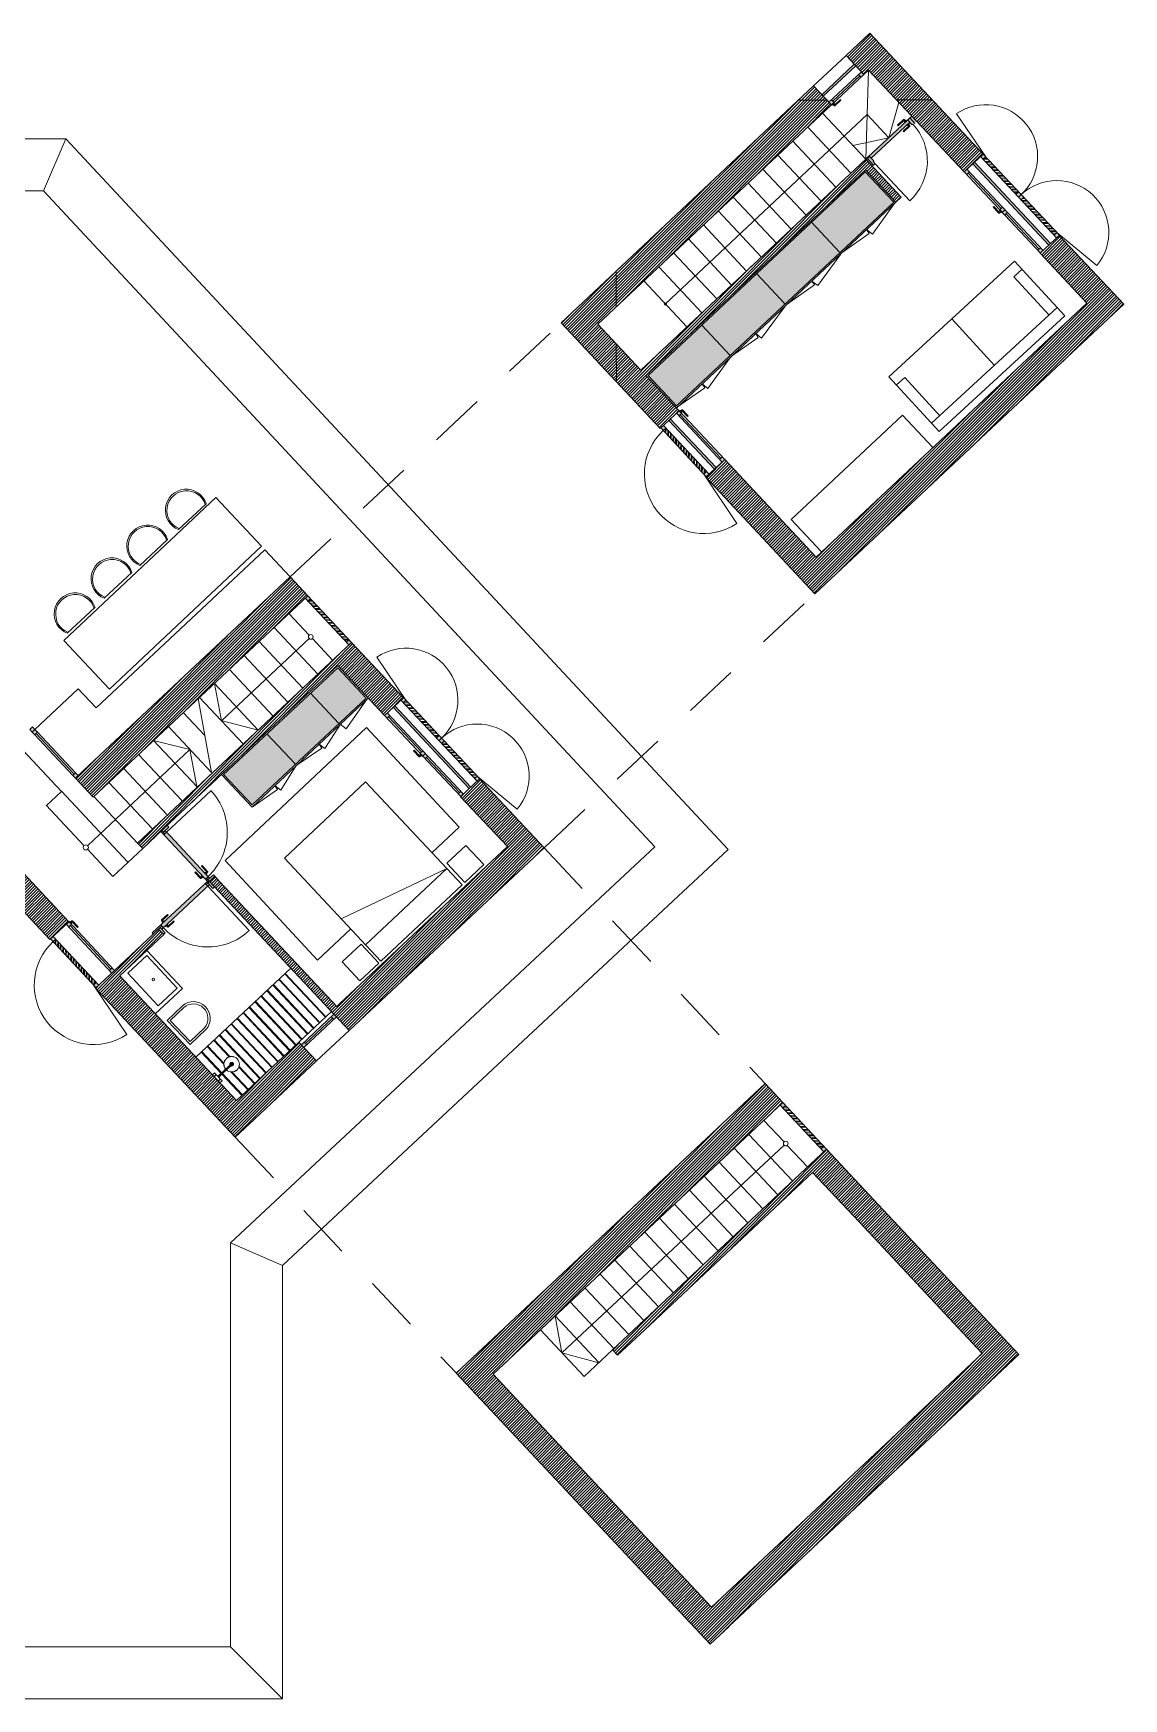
# Model space of a CAD drawing. Header units: millimetres. Extents: x 51 to 284, y 32 to 237.
# Drawn here: x 121.6 to 136.29, y 62.2 to 84.62 of the extents above; entities that cross this region are included whole.
import ezdxf

# ---------------------------------------------------------------- set-up
doc = ezdxf.new("R2010")
doc.units = ezdxf.units.MM
for name, pattern in [('CENTER2', [1.125, 0.75, -0.125, 0.125, -0.125]), ('Continua', [0]), ('JIS_02_0.7', [1.35, 0.75, -0.6])]:
    doc.linetypes.add(name, pattern=pattern)
for name, color, linetype, lineweight in [('A_Hatch03', 253, 'Continuous', 13), ('A_Proj03', 251, 'JIS_02_0.7', 13), ('detalle', 6, 'Continuous', 5), ('FUSTERIA', 2, 'Continuous', 15), ('MUR', 5, 'Continuous', 25), ('PROYECTADO', 1, 'Continuous', 18), ('somb. Muro', 251, 'Continuous', 15), ('sombreado', 253, 'Continuous', 13)]:
    doc.layers.add(name, color=color, linetype=linetype, lineweight=lineweight)
doc.layers.add('L01', color=1, linetype='Continuous')
pattern_1 = [(45.074375, (-48.157652, 63.80303), (-0.02000699, 0.019955116), [])]

# ---------------------------------------------------------------- blocks, each defined once
blk = doc.blocks.new('GRIFO DUCHA')
for p, q in [((-0.075, 0.001), (-0.075, 0.039)), ((-0.074, 0.04), (-0.0417, 0.04)), ((-0.074, 0), (-0.0417, 0)), ((-0.0415, 0.0398), (-0.0415, 0.0002)), ((-0.0415, 0.039), (-0.04, 0.039)), ((-0.0415, 0.001), (-0.04, 0.001)), ((-0.04, 0), (-0.04, 0.04)), ((-0.04, 0.04), (-0.012, 0.04)), ((-0.04, 0), (0.04, 0)), ((-0.012, 0.04), (0.04, 0.04)), ((0.04, 0.04), (0.04, 0)), ((0.0415, 0.039), (0.04, 0.039)), ((0.0415, 0.001), (0.04, 0.001)), ((0.0415, 0.0002), (0.0415, 0.0398)), ((0.074, 0.04), (0.0417, 0.04)), ((0.074, 0), (0.0417, 0)), ((0.075, 0.039), (0.075, 0.001))]:
    blk.add_line(p, q)
for centre, radius, start, end in [((-0.074, 0.039), 0.001, 90, 180), ((-0.074, 0.001), 0.001, 180, 270), ((-0.0417, 0.0398), 0.0002, 0, 90), ((-0.0417, 0.0002), 0.0002, 270, 0), ((0.0417, 0.0398), 0.0002, 90, 180), ((0.0417, 0.0002), 0.0002, 180, 270), ((0.074, 0.039), 0.001, 0, 90), ((0.074, 0.001), 0.001, 270, 0)]:
    blk.add_arc(centre, radius, start, end)
blk = doc.blocks.new('SE2')
at = {"linetype": 'Continuous'}
for p, q in [((171, 778), (171, 764)), ((242, 778), (172, 778)), ((172, 763), (241, 763)), ((191, 763), (191, 691)), ((195, 691), (191, 691)), ((191, 691), (191, 684)), ((195, 707), (195, 666)), ((195, 666), (195, 347)), ((218, 666), (218, 707)), ((222, 691), (218, 691)), ((218, 347), (218, 666)), ((222, 691), (222, 763)), ((223, 725), (222, 725)), ((222, 684), (222, 691)), ((242, 764), (242, 778)), ((191, 315), (191, 310)), ((191, 303), (191, 310)), ((191, 303), (191, 299)), ((195, 347), (195, 307)), ((202, 295), (201, 295)), ((202, 295), (211, 295)), ((213, 295), (211, 295)), ((218, 307), (218, 347)), ((223, 310), (223, 315)), ((223, 303), (223, 310)), ((223, 299), (223, 303))]:
    blk.add_line(p, q, dxfattribs=at)
at = {"linetype": 'CENTER2'}
blk.add_line((227, 778), (187, 778), dxfattribs=at)
at = {"linetype": 'Continuous'}
for centre, radius, start, end in [((207, 307), 200, 93.2889, 0), ((207, 307), 198, 93.3315, 0), ((207, 307), 198, 93.3315, 0), ((172, 778), 0.2, 90, 180), ((172, 764), 1, 180, 270), ((191, 691), 0.2, 90, 180), ((191, 684), 0.2, 180, 262.9118), ((207, 807), 125, 262.9118, 264.7213), ((207, 707), 11.5, 0, 180), ((207, 807), 125, 275.2787, 277.0882), ((207, 307), 200, 0, 86.7111), ((207, 307), 198, 0, 86.6685), ((207, 307), 198, 0, 86.6685), ((222, 691), 0.2, 0, 90), ((222, 684), 0.2, 277.0882, 0), ((241, 764), 1, 270, 0), ((242, 778), 0.2, 0, 90), ((207, 307), 49.6, 103.398, 0), ((207, 307), 27.7, 114.5132, 0), ((207, 307), 18, 156.4435, 203.5565), ((207, 307), 18, 129.709, 156.4435), ((197, 312), 6.74, 149.0142, 158.6471), ((197, 302), 7.29, 201.7179, 210.6195), ((207, 307), 18, 203.5565, 336.4435), ((207, 307), 16.4, 134.6563, 167.9269), ((207, 307), 16.4, 192.0731, 347.9269), ((207, 307), 14.7, 141.4728, 0), ((207, 307), 13.5, 148.4137, 0), ((207, 307), 13.3, 149.8441, 244.4562), ((207, 307), 11.5, 180, 0), ((207, 307), 13.3, 295.5438, 30.1559), ((207, 307), 49.6, 0, 76.602), ((207, 307), 27.7, 0, 65.4868), ((207, 307), 18, 23.5565, 50.291), ((207, 307), 16.4, 12.0731, 45.3437), ((207, 307), 14.7, 0, 38.5272), ((207, 307), 13.5, 0, 31.5863), ((217, 311), 7.29, 21.7179, 30.6195), ((207, 307), 18, 336.4435, 23.5565), ((217, 302), 6.74, 329.0149, 338.6478)]:
    blk.add_arc(centre, radius, start, end, dxfattribs=at)
blk = doc.blocks.new('DUCHA')
blk.add_lwpolyline([(0.007, 0.266), (0.007, 0.287, 1), (-0.005, 0.287), (-0.005, 0.266), (-0.005, 0.099), (-0.005, 0.077, 1), (0.007, 0.077), (0.007, 0.099)], format="xyb", close=True)
at = {"xscale": -0.0005238808391526, "yscale": 0.0005238808391526, "zscale": 0.0005238808391526, "rotation": 180}
blk.add_blockref('SE2', (-0.108, 0.448), dxfattribs=at)
at = {"extrusion": (0, 0, -1), "zscale": -0.9999999999999994}
blk.add_blockref('GRIFO DUCHA', (0, 0), dxfattribs=at)

msp = doc.modelspace()

# ---------------------------------------------------------------- hatches: boundary and pattern name
at = {"layer": 'A_Hatch03', "true_color": 0xe3e1dd}
h = msp.add_hatch(dxfattribs=at)
h.set_pattern_fill('ANGLE', color=254, angle=0.1504)
h.set_pattern_definition([(0.1504, (-31.121, 48.366), (-0.01833, 6.98498), [5.08, -1.905]), (90.1504, (-31.121, 48.366), (-6.98498, -0.01833), [5.08, -1.905])])
h.paths.add_polyline_path([(132.352, 83.659), (132.112, 83.915), (128.711, 80.726), (130.249, 79.085), (130.504, 79.324), (129.855, 80.017), (130.731, 80.838), (131.141, 80.4), (131.214, 80.468), (130.804, 80.906), (132.81, 82.787), (133.22, 82.349), (133.293, 82.417), (132.814, 82.928), (129.787, 80.09), (129.205, 80.71)])
h.paths.add_polyline_path([(132.869, 84.624), (132.55, 84.325), (132.789, 84.07), (132.853, 84.129), (133.948, 82.962), (134.203, 83.202)])
at = {"layer": 'somb. Muro'}
h = msp.add_hatch(dxfattribs=at)
h.set_pattern_fill('ANSI31', color=256, scale=0.0089, angle=0.0744)
h.set_pattern_definition(pattern_1)
h.paths.add_polyline_path([(132.146, 77.573), (130.915, 78.886), (130.661, 78.648), (130.667, 78.639), (132.13, 77.078), (135.085, 79.848), (135.523, 80.258), (136.289, 80.976), (135.42, 81.903), (135.165, 81.664), (135.794, 80.992), (135.283, 80.514), (134.846, 80.103)])
h.paths.add_polyline_path([(134.139, 82.758), (134.394, 82.997), (132.869, 84.624), (132.55, 84.325), (132.789, 84.07), (132.853, 84.129)])
h = msp.add_hatch(dxfattribs=at)
h.set_pattern_fill('ANSI31', color=256, scale=0.0089, angle=0.0744)
h.set_pattern_definition(pattern_1)
h.paths.add_polyline_path([(132.814, 82.928), (129.787, 80.09), (129.205, 80.71), (132.352, 83.659), (132.112, 83.915), (128.711, 80.726), (130.044, 79.303), (130.3, 79.543), (129.855, 80.017), (132.81, 82.787), (133.22, 82.349), (133.293, 82.417)])
h = msp.add_hatch(dxfattribs=at)
h.set_pattern_fill('ANSI31', color=256, scale=0.0089, angle=0.1504)
h.set_pattern_definition([(45.150388, (-86.275214, 48.221388), (-0.0200334467, 0.0199285553), [])])
h.paths.add_polyline_path([(121.16, 73.647), (120.904, 73.408), (121.827, 72.424), (122.083, 72.663)])
h.paths.add_polyline_path([(122.698, 72.007), (122.443, 71.767), (124.324, 69.76), (124.579, 70)])
h.paths.add_polyline_path([(125.42, 70.788), (125.181, 71.043), (124.34, 70.255), (124.579, 70)])
h.paths.add_polyline_path([(123.009, 73.722), (123.077, 73.649), (123.335, 73.89), (123.444, 73.993), (125.704, 76.111), (125.635, 76.184)])
h.paths.add_polyline_path([(124.05, 73.274), (123.977, 73.205), (125.619, 71.454), (125.858, 71.198), (128.483, 73.659), (127.614, 74.585), (127.359, 74.346), (127.988, 73.674), (125.692, 71.522)])
h.paths.add_polyline_path([(123.286, 72.558), (122.698, 72.007), (122.767, 71.934), (123.354, 72.485)])
h.paths.add_polyline_path([(122.411, 74.34), (125.302, 77.051), (125.063, 77.306), (122.427, 74.835), (122.427, 74.835), (122.39, 74.801), (122.279, 74.697), (122.171, 74.596)])
h.paths.add_polyline_path([(125.89, 76.424), (125.635, 76.184), (126.333, 75.44), (126.588, 75.679)])
h = msp.add_hatch(dxfattribs=at)
h.set_pattern_fill('ANSI31', color=256, scale=0.0089, angle=0.1504)
h.set_pattern_definition([(45.1503884, (-395.369435, 49.89688), (-0.0200334467, 0.0199285553), [])])
h.paths.add_polyline_path([(131.698, 70.228), (131.459, 70.483), (127.3, 66.585), (130.72, 62.937), (130.975, 63.176), (131.816, 63.965), (134.112, 66.117), (134.878, 66.835), (132.984, 68.856), (132.286, 69.6), (129.405, 66.899), (129.473, 66.826), (129.84, 67.17), (132.099, 69.288), (132.729, 68.617), (134.384, 66.851), (131.577, 64.22), (130.736, 63.432), (128.478, 65.84), (127.795, 66.569)])
at = {"layer": 'sombreado', "transparency": 33554564}
h = msp.add_hatch(color=256, dxfattribs=at)
h.dxf.hatch_style = 1
h.paths.add_polyline_path([(132.681, 84.186), (132.66, 84.208), (132.222, 83.798), (132.242, 83.776)])
h = msp.add_hatch(color=256, dxfattribs=at)
h.dxf.hatch_style = 1
h.paths.add_polyline_path([(132.79, 84.069), (132.756, 84.106), (132.719, 84.071), (132.753, 84.035)])
h.paths.add_polyline_path([(132.388, 83.693), (132.354, 83.73), (132.318, 83.696), (132.352, 83.659)])
h = msp.add_hatch(color=256, dxfattribs=at)
h.dxf.hatch_style = 1
h.paths.add_polyline_path([(133.417, 83.477), (133.417, 83.477), (133.41, 83.485), (133.38, 83.457), (133.442, 83.392), (133.451, 83.4), (133.458, 83.393), (133.478, 83.412)])
h.paths.add_polyline_path([(133.442, 83.501), (133.435, 83.509), (133.41, 83.485), (133.417, 83.477)])
h.paths.add_polyline_path([(133.442, 83.501), (133.417, 83.477), (133.478, 83.412), (133.503, 83.436), (133.502, 83.437)])
h.paths.add_polyline_path([(133.408, 83.428), (133.38, 83.457), (132.843, 82.955), (132.849, 82.949), (132.867, 82.966), (132.888, 82.944)])
h.paths.add_polyline_path([(132.849, 82.949), (132.843, 82.955), (132.814, 82.928), (132.82, 82.922)])
h.paths.add_polyline_path([(132.838, 82.938), (132.82, 82.922), (132.902, 82.834), (132.92, 82.851)])
h.paths.add_polyline_path([(132.867, 82.966), (132.838, 82.938), (132.92, 82.851), (132.931, 82.861), (132.94, 82.869), (132.913, 82.899), (132.922, 82.907)])
h.paths.add_polyline_path([(132.938, 82.854), (132.931, 82.861), (132.902, 82.834), (132.909, 82.827)])
h = msp.add_hatch(color=256, dxfattribs=at)
h.dxf.hatch_style = 1
h.paths.add_polyline_path([(135.388, 81.942), (135.423, 81.906), (135.386, 81.872), (135.352, 81.908)])
h.paths.add_polyline_path([(134.909, 82.452), (134.943, 82.416), (134.907, 82.382), (134.873, 82.418)])
h.paths.add_polyline_path([(134.875, 82.489), (134.909, 82.452), (134.873, 82.418), (134.838, 82.455)])
h.paths.add_polyline_path([(134.396, 82.999), (134.43, 82.963), (134.393, 82.928), (134.359, 82.965)])
h.paths.add_polyline_path([(134.177, 82.794), (134.211, 82.757), (134.175, 82.723), (134.14, 82.759)])
h.paths.add_polyline_path([(134.656, 82.283), (134.69, 82.247), (134.654, 82.213), (134.62, 82.249)])
h.paths.add_polyline_path([(134.69, 82.247), (134.725, 82.211), (134.688, 82.176), (134.654, 82.213)])
h.paths.add_polyline_path([(135.17, 81.737), (135.204, 81.7), (135.168, 81.666), (135.133, 81.703)])
h = msp.add_hatch(color=256, dxfattribs=at)
h.dxf.hatch_style = 1
h.paths.add_polyline_path([(133.22, 82.349), (132.81, 82.787), (129.855, 80.017), (130.266, 79.579)])
h = msp.add_hatch(color=256, dxfattribs=at)
h.dxf.hatch_style = 1
h.paths.add_polyline_path([(134.279, 82.889), (134.257, 82.869), (135.282, 81.773), (135.304, 81.793)])
at = {"layer": 'sombreado'}
h = msp.add_hatch(dxfattribs=at)
h.set_pattern_fill('ANSI32', color=256, scale=0.0038, angle=132.9316)
h.set_pattern_definition([(177.93159, (249.051233, 1.42354), (-0.001306376, -0.036171417), []), (177.93159, (249.03961, 1.436033), (-0.001306376, -0.036171417), [])])
h.paths.add_polyline_path([(134.943, 82.416), (134.907, 82.382), (135.352, 81.908), (135.388, 81.942)])
h.paths.add_polyline_path([(134.838, 82.455), (134.875, 82.489), (134.43, 82.963), (134.393, 82.928)])
at = {"layer": 'sombreado', "transparency": 33554564}
h = msp.add_hatch(color=256, dxfattribs=at)
h.dxf.hatch_style = 1
h.paths.add_polyline_path([(130.704, 78.688), (130.667, 78.653), (130.633, 78.69), (130.669, 78.724)])
h.paths.add_polyline_path([(130.123, 79.309), (130.087, 79.275), (130.053, 79.311), (130.089, 79.345)])
h.paths.add_polyline_path([(130.335, 79.507), (130.299, 79.472), (130.264, 79.509), (130.301, 79.543)])
h.paths.add_polyline_path([(130.915, 78.886), (130.879, 78.851), (130.845, 78.888), (130.881, 78.922)])
h = msp.add_hatch(color=256, dxfattribs=at)
h.dxf.hatch_style = 1
h.paths.add_polyline_path([(130.183, 79.433), (130.161, 79.413), (130.777, 78.756), (130.799, 78.777)])
at = {"layer": 'sombreado'}
h = msp.add_hatch(dxfattribs=at)
h.set_pattern_fill('ANSI32', color=256, scale=0.0038, angle=-136.9343)
h.set_pattern_definition([(268.065738, (211.121185, 191.320667), (0.0361743765, -0.001221684), []), (268.065738, (211.10872, 191.309016), (0.0361743765, -0.001221684), [])])
h.paths.add_polyline_path([(130.633, 78.69), (130.669, 78.724), (130.123, 79.309), (130.087, 79.275)])
at = {"layer": 'sombreado', "transparency": 33554564}
h = msp.add_hatch(color=256, dxfattribs=at)
h.dxf.hatch_style = 1
h.paths.add_polyline_path([(125.337, 77.014), (125.302, 77.051), (125.266, 77.017), (125.3, 76.98)])
h.paths.add_polyline_path([(125.89, 76.424), (125.856, 76.46), (125.82, 76.426), (125.854, 76.389)])
at = {"layer": 'sombreado'}
h = msp.add_hatch(dxfattribs=at)
h.set_pattern_fill('ANSI32', color=256, scale=0.0038, angle=132.9316)
h.set_pattern_definition([(177.93159, (-97.206248, 141.517347), (-0.0013063757, -0.036171417), []), (177.93159, (-97.21787, 141.52984), (-0.0013063757, -0.036171417), [])])
h.paths.add_polyline_path([(125.82, 76.426), (125.856, 76.46), (125.337, 77.014), (125.3, 76.98)])
at = {"layer": 'sombreado', "transparency": 33554564}
h = msp.add_hatch(color=256, dxfattribs=at)
h.dxf.hatch_style = 1
h.paths.add_polyline_path([(124.167, 74.644), (124.55, 74.235), (126.086, 75.674), (125.703, 76.083)])
h = msp.add_hatch(color=256, dxfattribs=at)
h.dxf.hatch_style = 1
h.paths.add_polyline_path([(121.626, 75.25), (121.592, 75.287), (121.555, 75.253), (121.589, 75.216)])
h.paths.add_polyline_path([(121.66, 75.214), (121.626, 75.25), (121.589, 75.216), (121.623, 75.18)])
h.paths.add_polyline_path([(121.046, 75.872), (121.012, 75.909), (120.976, 75.875), (121.01, 75.838)])
h.paths.add_polyline_path([(122.173, 74.667), (122.136, 74.633), (122.171, 74.596), (122.207, 74.63)])
h = msp.add_hatch(color=256, dxfattribs=at)
h.dxf.hatch_style = 1
h.paths.add_polyline_path([(127.582, 74.624), (127.616, 74.588), (127.58, 74.554), (127.546, 74.59)])
h.paths.add_polyline_path([(127.103, 75.134), (127.137, 75.098), (127.101, 75.064), (127.066, 75.1)])
h.paths.add_polyline_path([(127.069, 75.171), (127.103, 75.134), (127.066, 75.1), (127.032, 75.137)])
h.paths.add_polyline_path([(126.589, 75.681), (126.623, 75.645), (126.587, 75.61), (126.553, 75.647)])
h.paths.add_polyline_path([(126.371, 75.476), (126.405, 75.439), (126.368, 75.405), (126.334, 75.441)])
h.paths.add_polyline_path([(126.85, 74.965), (126.884, 74.929), (126.848, 74.895), (126.814, 74.931)])
h.paths.add_polyline_path([(126.884, 74.929), (126.918, 74.893), (126.882, 74.858), (126.848, 74.895)])
h.paths.add_polyline_path([(127.364, 74.419), (127.398, 74.382), (127.361, 74.348), (127.327, 74.385)])
h = msp.add_hatch(color=256, dxfattribs=at)
h.dxf.hatch_style = 1
h.paths.add_polyline_path([(126.473, 75.571), (126.451, 75.551), (127.475, 74.455), (127.497, 74.475)])
at = {"layer": 'sombreado'}
h = msp.add_hatch(dxfattribs=at)
h.set_pattern_fill('ANSI32', color=256, scale=0.0038, angle=132.9316)
h.set_pattern_definition([(177.93159, (241.24493, -5.894357), (-0.001306376, -0.036171417), []), (177.93159, (241.233308, -5.881864), (-0.001306376, -0.036171417), [])])
h.paths.add_polyline_path([(127.137, 75.098), (127.101, 75.064), (127.546, 74.59), (127.582, 74.624)])
h.paths.add_polyline_path([(127.032, 75.137), (127.069, 75.171), (126.623, 75.645), (126.587, 75.61)])
at = {"layer": 'sombreado', "transparency": 33554564}
h = msp.add_hatch(color=256, dxfattribs=at)
h.dxf.hatch_style = 1
h.paths.add_polyline_path([(123.429, 73.937), (123.408, 73.959), (123.335, 73.891), (123.355, 73.869)])
h.paths.add_polyline_path([(123.335, 73.891), (123.32, 73.877), (123.361, 73.833), (123.376, 73.847)])
h.paths.add_polyline_path([(123.398, 73.868), (123.377, 73.89), (123.355, 73.869), (123.376, 73.847)])
h.paths.add_polyline_path([(123.445, 73.817), (123.398, 73.868), (123.376, 73.847), (123.361, 73.833), (123.921, 73.235), (123.958, 73.269)])
h.paths.add_polyline_path([(123.958, 73.269), (123.936, 73.249), (123.956, 73.227), (123.977, 73.205), (124.05, 73.274), (124.029, 73.295), (123.978, 73.247)])
h.paths.add_polyline_path([(123.936, 73.249), (123.921, 73.235), (123.948, 73.206), (123.963, 73.22), (123.956, 73.227)])
h.paths.add_polyline_path([(123.977, 73.205), (123.963, 73.22), (123.948, 73.206), (123.962, 73.191)])
h.paths.add_polyline_path([(123.962, 73.191), (123.948, 73.206), (123.919, 73.179), (123.933, 73.164)])
h.paths.add_polyline_path([(123.955, 73.185), (123.933, 73.164), (123.953, 73.142), (123.975, 73.163), (124.023, 73.111), (124.045, 73.132), (123.977, 73.205)])
h.paths.add_polyline_path([(123.903, 73.095), (123.953, 73.142), (123.933, 73.164), (123.919, 73.179), (123.32, 72.619), (123.354, 72.583)])
h.paths.add_polyline_path([(123.312, 72.584), (123.312, 72.584), (123.29, 72.564), (123.359, 72.491), (123.381, 72.511)])
h.paths.add_polyline_path([(123.354, 72.583), (123.334, 72.605), (123.312, 72.584), (123.333, 72.563)])
h.paths.add_polyline_path([(123.334, 72.605), (123.32, 72.619), (123.206, 72.513), (123.221, 72.496), (123.291, 72.562), (123.29, 72.564), (123.312, 72.584)])
h = msp.add_hatch(color=256, dxfattribs=at)
h.dxf.hatch_style = 1
h.paths.add_polyline_path([(122.486, 71.808), (122.45, 71.774), (122.416, 71.81), (122.452, 71.845)])
h.paths.add_polyline_path([(121.906, 72.429), (121.87, 72.395), (121.835, 72.432), (121.872, 72.466)])
h.paths.add_polyline_path([(122.118, 72.627), (122.081, 72.593), (122.047, 72.629), (122.084, 72.664)])
h.paths.add_polyline_path([(122.698, 72.006), (122.662, 71.972), (122.628, 72.008), (122.664, 72.043)])
at = {"layer": 'sombreado'}
h = msp.add_hatch(dxfattribs=at)
h.set_pattern_fill('ANSI32', color=256, scale=0.0038, angle=-136.9343)
h.set_pattern_definition([(268.065738, (202.903948, 184.44113), (0.0361743765, -0.001221684), []), (268.065738, (202.891482, 184.42948), (0.0361743765, -0.001221684), [])])
h.paths.add_polyline_path([(122.416, 71.81), (122.452, 71.845), (121.906, 72.429), (121.87, 72.395)])
at = {"layer": 'sombreado', "transparency": 33554564}
h = msp.add_hatch(color=256, dxfattribs=at)
h.dxf.hatch_style = 1
h.paths.add_polyline_path([(125.687, 71.381), (125.653, 71.417), (125.617, 71.383), (125.651, 71.347)])
h.paths.add_polyline_path([(125.286, 71.005), (125.252, 71.041), (125.215, 71.007), (125.249, 70.97)])
h = msp.add_hatch(color=256, dxfattribs=at)
h.dxf.hatch_style = 1
h.paths.add_polyline_path([(131.732, 70.191), (131.698, 70.228), (131.662, 70.194), (131.696, 70.157)])
h.paths.add_polyline_path([(132.286, 69.6), (132.252, 69.637), (132.216, 69.603), (132.25, 69.566)])
at = {"layer": 'sombreado'}
h = msp.add_hatch(dxfattribs=at)
h.set_pattern_fill('ANSI32', color=256, scale=0.0038, angle=132.9316)
h.set_pattern_definition([(177.93159, (-90.810408, 134.694085), (-0.0013063757, -0.036171417), []), (177.93159, (-90.82203, 134.706578), (-0.0013063757, -0.036171417), [])])
h.paths.add_polyline_path([(132.216, 69.603), (132.252, 69.637), (131.732, 70.191), (131.696, 70.157)])

# ---------------------------------------------------------------- linework, layer by layer
at = {"layer": 'A_Proj03'}
for p, q in [((128.483, 73.659), (131.459, 70.483)), ((124.324, 69.76), (127.301, 66.585))]:
    msp.add_line(p, q, dxfattribs=at)
for points in [[(125.063, 77.306), (128.711, 80.726)], [(128.483, 73.659), (132.13, 77.078)], [(128.483, 73.659), (132.13, 77.078)]]:
    msp.add_lwpolyline(points, dxfattribs=at)
at = {"layer": 'detalle'}
for p, q in [((132.222, 83.798), (132.66, 84.208)), ((132.242, 83.776), (132.681, 84.186)), ((132.371, 83.712), (132.736, 84.053)), ((132.834, 83.529), (133.125, 83.219)), ((134.43, 82.963), (134.037, 83.542)), ((132.809, 82.758), (133.192, 82.35)), ((132.94, 82.869), (133.407, 82.368)), ((134.638, 82.266), (134.193, 82.74)), ((134.257, 82.869), (135.282, 81.773)), ((134.279, 82.889), (135.304, 81.793)), ((133.199, 82.329), (132.906, 81.92)), ((135.152, 81.72), (134.707, 82.193)), ((132.498, 81.672), (132.862, 81.927)), ((132.826, 81.981), (132.862, 81.927)), ((132.826, 81.981), (132.906, 81.92)), ((135.388, 81.942), (135.928, 81.496)), ((132.473, 81.648), (132.168, 81.228)), ((131.755, 80.976), (132.124, 81.236)), ((132.089, 81.289), (132.124, 81.236)), ((132.089, 81.289), (132.168, 81.228)), ((131.73, 80.952), (131.412, 80.52)), ((131.009, 80.276), (131.368, 80.527)), ((131.333, 80.581), (131.368, 80.527)), ((131.333, 80.581), (131.412, 80.52)), ((130.995, 80.263), (130.69, 79.843)), ((130.266, 79.607), (129.883, 80.016)), ((130.28, 79.593), (130.646, 79.85)), ((130.611, 79.904), (130.646, 79.85)), ((130.611, 79.904), (130.69, 79.843)), ((130.161, 79.413), (130.777, 78.756)), ((130.183, 79.433), (130.799, 78.777)), ((130.863, 78.905), (130.317, 79.489)), ((130.633, 78.69), (131.079, 78.026)), ((125.318, 76.476), (124.137, 75.369)), ((124.167, 74.644), (125.703, 76.083)), ((125.703, 76.083), (126.086, 75.674)), ((126.623, 75.645), (126.231, 76.224)), ((124.137, 75.369), (124.044, 75.871)), ((124.55, 74.235), (126.086, 75.674)), ((125.335, 75.738), (125.718, 75.33)), ((126.091, 75.652), (125.817, 75.26)), ((126.473, 75.571), (127.497, 74.475)), ((124.134, 75.373), (124.632, 75.244)), ((126.832, 74.948), (126.387, 75.422)), ((126.451, 75.551), (127.475, 74.455)), ((122.155, 74.65), (121.642, 75.197)), ((124.751, 75.191), (125.134, 74.782)), ((125.739, 75.324), (125.532, 74.994)), ((125.737, 75.321), (125.817, 75.26)), ((125.145, 74.765), (125.488, 75.001)), ((125.453, 75.055), (125.488, 75.001)), ((125.453, 75.055), (125.532, 74.994)), ((125.145, 74.765), (124.937, 74.435)), ((127.345, 74.402), (126.9, 74.875)), ((124.167, 74.644), (124.55, 74.235)), ((124.55, 74.206), (124.894, 74.442)), ((124.858, 74.496), (124.894, 74.442)), ((124.858, 74.496), (124.937, 74.435)), ((127.582, 74.624), (128.122, 74.178)), ((123.398, 73.868), (123.996, 74.427)), ((123.953, 73.142), (124.513, 72.543)), ((122.646, 72.025), (122.1, 72.61)), ((122.416, 71.81), (122.862, 71.146)), ((124.829, 71.809), (125.376, 71.226)), ((124.837, 71.816), (125.384, 71.232)), ((124.91, 71.885), (125.456, 71.301)), ((124.917, 71.891), (125.464, 71.308)), ((124.99, 71.96), (125.537, 71.376)), ((124.997, 71.967), (125.544, 71.383)), ((124.588, 71.584), (125.135, 71)), ((124.596, 71.591), (125.143, 71.007)), ((124.669, 71.659), (125.216, 71.075)), ((124.676, 71.666), (125.223, 71.082)), ((124.749, 71.734), (125.296, 71.151)), ((124.756, 71.741), (125.303, 71.157)), ((123.632, 71.509), (123.448, 71.333)), ((123.718, 71.051), (123.448, 71.333)), ((124.347, 71.358), (124.895, 70.775)), ((124.355, 71.365), (124.902, 70.781)), ((124.428, 71.434), (124.975, 70.85)), ((124.435, 71.44), (124.982, 70.857)), ((124.508, 71.509), (125.055, 70.925)), ((124.515, 71.516), (125.062, 70.932)), ((125.269, 71.023), (125.634, 71.365)), ((123.718, 71.051), (123.91, 71.235)), ((124.107, 71.133), (124.654, 70.549)), ((124.114, 71.14), (124.661, 70.556)), ((124.187, 71.208), (124.734, 70.624)), ((124.194, 71.215), (124.741, 70.631)), ((124.267, 71.283), (124.814, 70.699)), ((124.274, 71.29), (124.822, 70.706)), ((123.866, 70.907), (124.135, 70.62)), ((123.873, 70.914), (124.142, 70.627)), ((124.17, 70.743), (123.946, 70.982)), ((124.171, 70.757), (123.959, 70.983)), ((124.034, 71.064), (124.241, 70.843)), ((124.043, 71.069), (124.252, 70.846)), ((124.493, 70.399), (124.268, 70.639)), ((124.5, 70.405), (124.282, 70.639)), ((124.372, 70.703), (124.581, 70.481)), ((124.376, 70.714), (124.588, 70.487)), ((124.143, 70.612), (124.413, 70.323)), ((124.15, 70.618), (124.42, 70.33)), ((131.714, 69.653), (128.724, 66.857)), ((128.724, 66.857), (128.632, 67.353)), ((128.724, 66.857), (129.22, 66.726))]:
    msp.add_line(p, q, dxfattribs=at)
at = {"layer": 'detalle', "linetype": 'Continua'}
for p, q in [((132.809, 82.758), (129.883, 80.016)), ((133.192, 82.35), (130.266, 79.607))]:
    msp.add_line(p, q, dxfattribs=at)
at = {"layer": 'detalle', "lineweight": 5}
for points in [[(132.386, 83.692), (132.393, 83.684), (132.364, 83.657), (132.357, 83.664)], [(133.338, 83.418), (133.332, 83.426), (133.361, 83.453), (133.368, 83.445)], [(133.366, 83.389), (133.372, 83.382), (133.402, 83.409), (133.395, 83.416)], [(134.623, 82.246), (134.616, 82.239), (134.643, 82.21), (134.651, 82.216)], [(130.332, 79.51), (130.339, 79.517), (130.312, 79.546), (130.304, 79.539)], [(126.817, 74.928), (126.81, 74.921), (126.837, 74.892), (126.844, 74.899)], [(123.907, 73.323), (123.915, 73.33), (123.942, 73.301), (123.935, 73.294)], [(123.871, 73.289), (123.864, 73.282), (123.891, 73.253), (123.898, 73.26)], [(122.114, 72.631), (122.122, 72.637), (122.094, 72.667), (122.087, 72.66)], [(123.374, 72.67), (123.367, 72.677), (123.338, 72.65), (123.345, 72.642)], [(123.408, 72.633), (123.415, 72.626), (123.386, 72.599), (123.379, 72.606)]]:
    msp.add_lwpolyline(points, dxfattribs=at)
for points in [[(132.374, 83.667), (132.392, 83.648, 0.414214), (132.4, 83.647), (132.481, 83.723), (132.473, 83.731), (132.397, 83.66), (132.383, 83.675)], [(133.351, 83.443), (133.333, 83.462, 0.414214), (133.324, 83.463), (133.244, 83.388), (133.252, 83.379), (133.328, 83.45), (133.342, 83.435)], [(133.392, 83.399), (133.409, 83.38, -0.414214), (133.409, 83.372), (133.328, 83.297), (133.32, 83.306), (133.396, 83.377), (133.383, 83.391)], [(134.634, 82.22), (134.615, 82.202, -0.414214), (134.606, 82.202), (134.531, 82.283), (134.54, 82.291), (134.611, 82.215), (134.625, 82.229)], [(130.321, 79.536), (130.34, 79.554, -0.414214), (130.349, 79.553), (130.424, 79.473), (130.415, 79.465), (130.344, 79.541), (130.329, 79.527)], [(126.827, 74.902), (126.808, 74.884, -0.414214), (126.8, 74.884), (126.725, 74.965), (126.733, 74.973), (126.805, 74.897), (126.819, 74.911)], [(123.881, 73.263), (123.862, 73.245, -0.414214), (123.854, 73.246), (123.779, 73.326), (123.788, 73.334), (123.859, 73.258), (123.873, 73.272)], [(123.933, 73.311), (123.952, 73.329, 0.414214), (123.952, 73.337), (123.877, 73.418), (123.868, 73.409), (123.939, 73.333), (123.924, 73.32)], [(122.104, 72.656), (122.123, 72.674, -0.414214), (122.132, 72.674), (122.207, 72.593), (122.198, 72.585), (122.127, 72.661), (122.112, 72.648)], [(123.348, 72.659), (123.331, 72.678, -0.414214), (123.331, 72.687), (123.411, 72.762), (123.42, 72.753), (123.343, 72.682), (123.357, 72.667)], [(123.396, 72.608), (123.414, 72.589, 0.414214), (123.422, 72.589), (123.503, 72.664), (123.495, 72.673), (123.418, 72.602), (123.405, 72.616)]]:
    msp.add_lwpolyline(points, format="xyb", dxfattribs=at)
at = {"layer": 'detalle'}
for points in [[(133.125, 83.219), (133.262, 83.693)], [(130.116, 80.981), (132.834, 83.529)], [(133.125, 83.219), (132.642, 83.112)], [(126.974, 73.596), (127.337, 73.937), (126.09, 75.278), (124.186, 73.487), (125.433, 72.146), (125.882, 72.568)], [(122.336, 73.687), (123.714, 74.98)], [(123.714, 74.98), (123.223, 75.102)], [(123.714, 74.98), (123.804, 74.482)]]:
    msp.add_lwpolyline(points, dxfattribs=at)
for centre, radius in [((130.116, 80.981), 0.0152), ((125.341, 76.498), 0.0316), ((122.31, 73.663), 0.0351), ((131.737, 69.675), 0.0316)]:
    msp.add_circle(centre, radius, dxfattribs=at)
for centre, radius, start, end in [((134.43, 82.963), 0.7, 313.2172, 124.1486), ((135.388, 81.942), 0.7, 320.4336, 133.2172), ((130.633, 78.69), 0.8, 133.0498, 303.876), ((123.668, 78.2), 0.265, 17.7057, 248.6402), ((123.147, 77.718), 0.265, 17.7057, 248.6402), ((122.667, 77.275), 0.265, 17.7057, 248.6402), ((122.17, 76.804), 0.265, 17.7057, 248.6402), ((126.623, 75.645), 0.7, 313.2172, 124.1486), ((127.582, 74.624), 0.7, 320.4336, 133.2172), ((123.398, 73.868), 0.819, 313.0983, 43.1035), ((123.953, 73.142), 0.819, 223.042, 313.0472), ((122.416, 71.81), 0.8, 133.0498, 303.876), ((123.76, 71.361), 0.196, 319.8857, 130.8106)]:
    msp.add_arc(centre, radius, start, end, dxfattribs=at)
at = {"layer": 'detalle', "ltscale": 0.1}
msp.add_arc((132.92, 82.906), 0.725, 312.1307, 42.959, dxfattribs=at)
at = {"layer": 'FUSTERIA', "ltscale": 0.03}
for p, q in [((132.756, 84.106), (132.318, 83.696)), ((132.79, 84.069), (132.352, 83.659))]:
    msp.add_line(p, q, dxfattribs=at)
at = {"layer": 'FUSTERIA'}
for p, q in [((132.753, 84.035), (132.719, 84.071)), ((132.354, 83.73), (132.388, 83.693)), ((135.386, 81.872), (134.359, 82.965)), ((135.423, 81.906), (134.396, 82.999)), ((135.168, 81.666), (134.14, 82.759)), ((134.175, 82.723), (134.211, 82.757)), ((135.204, 81.7), (134.177, 82.794)), ((134.393, 82.928), (134.43, 82.963)), ((134.875, 82.489), (134.838, 82.455)), ((134.909, 82.452), (134.873, 82.418)), ((134.943, 82.416), (134.907, 82.382)), ((132.468, 81.671), (132.085, 82.08)), ((134.656, 82.283), (134.62, 82.249)), ((134.69, 82.247), (134.654, 82.213)), ((134.725, 82.211), (134.688, 82.176)), ((135.352, 81.908), (135.388, 81.942)), ((135.133, 81.703), (135.17, 81.737)), ((134.82, 81.557), (133.127, 80)), ((134.922, 81.447), (134.811, 81.345)), ((135.497, 80.821), (134.82, 81.557)), ((131.729, 80.979), (131.346, 81.387)), ((135.285, 80.83), (134.811, 81.345)), ((133.702, 79.375), (135.395, 80.931)), ((133.804, 79.264), (135.497, 80.821)), ((133.973, 80.779), (134.549, 80.153)), ((130.991, 80.286), (130.608, 80.695)), ((133.804, 79.264), (133.127, 80)), ((133.339, 79.992), (133.228, 79.89)), ((133.813, 79.476), (133.339, 79.992)), ((130.264, 79.509), (130.879, 78.851)), ((130.335, 79.507), (130.299, 79.472)), ((130.301, 79.543), (130.915, 78.886)), ((133.308, 79.484), (131.809, 78.079)), ((133.308, 79.484), (133.718, 79.046)), ((130.053, 79.311), (130.667, 78.653)), ((130.123, 79.309), (130.087, 79.275)), ((130.089, 79.345), (130.704, 78.688)), ((130.669, 78.724), (130.633, 78.69)), ((130.881, 78.922), (130.845, 78.888)), ((124.061, 78.373), (122.014, 76.451)), ((123.932, 78.291), (123.56, 77.942)), ((124.677, 77.717), (124.061, 78.373)), ((132.219, 77.641), (131.809, 78.079)), ((123.411, 77.809), (123.039, 77.46)), ((124.677, 77.717), (122.63, 75.795)), ((122.931, 77.366), (122.559, 77.017)), ((125.266, 77.017), (125.854, 76.389)), ((125.3, 76.98), (125.337, 77.014)), ((125.302, 77.051), (125.89, 76.424)), ((122.434, 76.895), (122.062, 76.546)), ((122.014, 76.451), (122.63, 75.795)), ((125.856, 76.46), (125.82, 76.426)), ((124.55, 74.207), (126.114, 75.673)), ((127.58, 74.554), (126.553, 75.647)), ((126.587, 75.61), (126.623, 75.645)), ((127.616, 74.588), (126.589, 75.681)), ((127.361, 74.348), (126.334, 75.441)), ((126.368, 75.405), (126.405, 75.439)), ((127.398, 74.382), (126.371, 75.476)), ((127.069, 75.171), (127.032, 75.137)), ((127.103, 75.134), (127.066, 75.1)), ((126.85, 74.965), (126.814, 74.931)), ((126.884, 74.929), (126.848, 74.895)), ((126.918, 74.893), (126.882, 74.858)), ((127.137, 75.098), (127.101, 75.064)), ((124.139, 74.645), (124.55, 74.207)), ((127.546, 74.59), (127.582, 74.624)), ((127.327, 74.385), (127.364, 74.419)), ((123.963, 73.191), (123.32, 73.877)), ((123.376, 73.847), (123.335, 73.891)), ((123.355, 73.869), (123.429, 73.937)), ((123.361, 73.833), (123.398, 73.868)), ((123.445, 73.817), (123.377, 73.89)), ((123.429, 73.937), (123.408, 73.959)), ((123.978, 73.247), (123.445, 73.817)), ((123.206, 72.513), (123.963, 73.22)), ((123.903, 73.095), (123.975, 73.163)), ((123.919, 73.179), (123.953, 73.142)), ((123.921, 73.235), (123.958, 73.269)), ((123.933, 73.164), (123.977, 73.205)), ((123.956, 73.227), (123.936, 73.249)), ((123.955, 73.185), (124.023, 73.111)), ((123.956, 73.227), (124.029, 73.295)), ((123.977, 73.205), (123.956, 73.227)), ((124.023, 73.111), (124.045, 73.132)), ((124.05, 73.274), (124.029, 73.295)), ((123.333, 72.563), (123.903, 73.095)), ((122.084, 72.664), (122.698, 72.006)), ((121.835, 72.432), (122.45, 71.774)), ((121.906, 72.429), (121.87, 72.395)), ((121.872, 72.466), (122.486, 71.808)), ((122.047, 72.629), (122.662, 71.972)), ((122.118, 72.627), (122.081, 72.593)), ((123.206, 72.513), (123.221, 72.496)), ((123.29, 72.564), (123.312, 72.584)), ((123.312, 72.584), (123.334, 72.605)), ((123.312, 72.584), (123.381, 72.511)), ((123.32, 72.619), (123.354, 72.583)), ((123.359, 72.491), (123.381, 72.511)), ((123.133, 72.208), (122.877, 71.969)), ((123.131, 72.276), (123.611, 71.764)), ((123.133, 72.208), (123.543, 71.769)), ((122.664, 72.043), (122.628, 72.008)), ((123.793, 70.839), (125.072, 72.037)), ((122.452, 71.845), (122.416, 71.81)), ((122.877, 71.969), (123.287, 71.53)), ((123.611, 71.764), (123.246, 71.422)), ((123.543, 71.769), (123.287, 71.53)), ((123.612, 71.531), (123.406, 71.334)), ((123.717, 71.009), (123.406, 71.334)), ((125.215, 71.007), (125.653, 71.417)), ((125.249, 70.97), (125.687, 71.381)), ((125.651, 71.347), (125.617, 71.383)), ((123.717, 71.009), (123.932, 71.214)), ((125.286, 71.005), (125.252, 71.041)), ((131.662, 70.194), (132.25, 69.566)), ((131.696, 70.157), (131.732, 70.191)), ((131.698, 70.228), (132.286, 69.6)), ((132.252, 69.637), (132.216, 69.603))]:
    msp.add_line(p, q, dxfattribs=at)
at = {"layer": 'FUSTERIA', "lineweight": 5}
for p, q in [((133.435, 83.509), (132.843, 82.955)), ((133.408, 83.428), (132.888, 82.944))]:
    msp.add_line(p, q, dxfattribs=at)
at = {"layer": 'FUSTERIA', "linetype": 'Continua'}
msp.add_line((133.22, 82.349), (130.266, 79.579), dxfattribs=at)
at = {"layer": 'FUSTERIA', "lineweight": 5}
msp.add_lwpolyline([(133.458, 83.393), (133.451, 83.4), (133.442, 83.392), (133.38, 83.457), (133.41, 83.485), (133.478, 83.412)], dxfattribs=at)
msp.add_lwpolyline([(132.92, 82.851), (132.94, 82.869), (132.913, 82.899), (132.922, 82.907), (132.867, 82.966), (132.838, 82.938)], close=True, dxfattribs=at)
at = {"layer": 'FUSTERIA', "ltscale": 0.05}
msp.add_lwpolyline([(132.814, 82.928), (132.814, 82.928), (132.843, 82.955), (132.849, 82.949), (132.82, 82.922)], dxfattribs=at)
at = {"layer": 'FUSTERIA'}
for points in [[(121.592, 75.287), (121.626, 75.25), (121.589, 75.216), (121.555, 75.253)], [(121.626, 75.25), (121.66, 75.214), (121.623, 75.18), (121.589, 75.216)], [(121.66, 75.214), (121.624, 75.18), (122.136, 74.633), (122.173, 74.667)], [(122.173, 74.667), (122.207, 74.63), (122.171, 74.596), (122.136, 74.633)], [(124.985, 73.519), (126.284, 72.133), (127.378, 73.159), (126.079, 74.545)]]:
    msp.add_lwpolyline(points, close=True, dxfattribs=at)
for points in [[(127.415, 73.193), (127.415, 73.193), (127.67, 73.433), (127.431, 73.688), (127.175, 73.449), (127.415, 73.193)], [(126.079, 72.352), (127.173, 73.378), (125.751, 72.702)], [(126.258, 72.105), (126.258, 72.105), (126.003, 71.865), (125.764, 72.121), (126.019, 72.36), (126.258, 72.105)]]:
    msp.add_lwpolyline(points, dxfattribs=at)
msp.add_circle((123.22, 71.886), 0.0176, dxfattribs=at)
for centre, radius, start, end in [((123.664, 78.204), 0.282, 18.0616, 248.2842), ((123.144, 77.722), 0.282, 18.0616, 248.2842), ((122.663, 77.279), 0.282, 18.0616, 248.2842), ((122.167, 76.808), 0.282, 18.0616, 248.2842), ((123.76, 71.361), 0.226, 319.4659, 131.0158)]:
    msp.add_arc(centre, radius, start, end, dxfattribs=at)
at = {"layer": 'L01', "linetype": 'Continuous'}
msp.add_line((122.742, 73.349), (122.742, 73.349), dxfattribs=at)
at = {"layer": 'MUR'}
for p, q in [((132.869, 84.624), (132.55, 84.325)), ((132.869, 84.624), (134.394, 82.997)), ((132.55, 84.325), (132.789, 84.07)), ((132.789, 84.07), (132.853, 84.129)), ((132.853, 84.129), (134.139, 82.758)), ((128.711, 80.726), (132.112, 83.915)), ((132.112, 83.915), (132.352, 83.659)), ((129.205, 80.71), (132.352, 83.659)), ((134.139, 82.758), (134.394, 82.997)), ((132.81, 82.787), (133.22, 82.349)), ((132.814, 82.928), (133.293, 82.417)), ((133.22, 82.349), (133.293, 82.417)), ((135.165, 81.664), (135.42, 81.903)), ((135.42, 81.903), (136.289, 80.976)), ((135.165, 81.664), (135.794, 80.992)), ((135.794, 80.992), (135.283, 80.514)), ((136.289, 80.976), (135.523, 80.258)), ((130.044, 79.303), (128.711, 80.726)), ((129.787, 80.09), (129.205, 80.71)), ((134.846, 80.103), (135.283, 80.514)), ((134.846, 80.103), (132.146, 77.573)), ((135.085, 79.848), (135.523, 80.258)), ((130.3, 79.543), (129.855, 80.017)), ((135.085, 79.848), (132.13, 77.078)), ((130.3, 79.543), (130.044, 79.303)), ((130.915, 78.886), (130.66, 78.647)), ((132.146, 77.573), (130.915, 78.886)), ((132.13, 77.078), (130.66, 78.647)), ((125.063, 77.306), (122.279, 74.697)), ((125.302, 77.051), (125.063, 77.306)), ((122.411, 74.34), (125.302, 77.051)), ((125.89, 76.424), (123.009, 73.722)), ((126.588, 75.679), (125.89, 76.424)), ((123.444, 73.993), (125.704, 76.111)), ((125.704, 76.111), (126.333, 75.44)), ((126.588, 75.679), (126.333, 75.44)), ((122.279, 74.697), (122.171, 74.596)), ((122.171, 74.596), (122.411, 74.34)), ((127.359, 74.346), (127.614, 74.585)), ((127.614, 74.585), (128.483, 73.659)), ((127.359, 74.346), (127.988, 73.674)), ((123.077, 73.649), (123.444, 73.993)), ((121.16, 73.647), (122.083, 72.663)), ((123.009, 73.722), (123.077, 73.649)), ((125.728, 71.556), (127.988, 73.674)), ((127.716, 72.94), (128.483, 73.659)), ((121.827, 72.424), (120.904, 73.408)), ((123.977, 73.205), (124.05, 73.274)), ((125.858, 71.198), (123.977, 73.205)), ((124.118, 73.201), (124.05, 73.274)), ((125.692, 71.522), (124.118, 73.201)), ((125.858, 71.199), (127.716, 72.94)), ((121.827, 72.424), (122.082, 72.663)), ((122.698, 72.007), (123.291, 72.562)), ((123.36, 72.49), (122.767, 71.934)), ((123.29, 72.564), (123.36, 72.49)), ((122.698, 72.006), (122.443, 71.767)), ((122.698, 72.006), (122.698, 72.006)), ((126.312, 72.103), (125.692, 71.522)), ((124.324, 69.76), (122.443, 71.767)), ((122.767, 71.934), (124.34, 70.255)), ((125.822, 71.164), (125.822, 71.164)), ((124.34, 70.255), (125.181, 71.043)), ((125.42, 70.788), (125.181, 71.043)), ((124.579, 70), (125.42, 70.788)), ((125.457, 70.822), (125.457, 70.822)), ((127.3, 66.585), (131.459, 70.483)), ((131.698, 70.228), (131.459, 70.483)), ((127.795, 66.569), (131.698, 70.228)), ((124.324, 69.76), (124.579, 70)), ((132.286, 69.6), (129.405, 66.899)), ((132.984, 68.856), (132.286, 69.6)), ((129.84, 67.17), (132.099, 69.288)), ((132.099, 69.288), (132.729, 68.617)), ((132.984, 68.856), (134.878, 66.835)), ((132.729, 68.617), (134.384, 66.851)), ((129.473, 66.826), (129.84, 67.17)), ((129.405, 66.899), (129.473, 66.826)), ((131.577, 64.22), (134.384, 66.851)), ((134.112, 66.117), (134.878, 66.835)), ((130.72, 62.937), (127.3, 66.585)), ((127.795, 66.569), (128.478, 65.84)), ((131.816, 63.965), (134.112, 66.117)), ((128.478, 65.84), (130.736, 63.432)), ((129.094, 65.183), (129.094, 65.183)), ((130.736, 63.432), (131.577, 64.22)), ((130.975, 63.177), (131.816, 63.965)), ((130.72, 62.937), (130.975, 63.176))]:
    msp.add_line(p, q, dxfattribs=at)
at = {"layer": 'MUR', "linetype": 'Continua'}
for p, q in [((132.814, 82.928), (129.787, 80.09)), ((132.81, 82.787), (129.855, 80.017))]:
    msp.add_line(p, q, dxfattribs=at)
at = {"layer": 'PROYECTADO'}
for p, q in [((132.113, 83.915), (132.551, 84.325)), ((124.721, 77.671), (122.449, 75.542)), ((125.063, 77.306), (124.721, 77.671)), ((125.319, 76.521), (125.047, 76.812)), ((125.635, 76.184), (125.363, 76.475)), ((121.626, 75.25), (122.21, 75.797)), ((122.21, 75.797), (122.449, 75.542)), ((121.982, 74.418), (121.401, 75.038)), ((122.676, 73.273), (123.077, 73.649)), ((125.181, 71.043), (125.619, 71.454)), ((125.42, 70.788), (125.858, 71.198)), ((131.715, 69.698), (131.443, 69.988)), ((132.031, 69.361), (131.758, 69.652)), ((129.022, 66.54), (129.405, 66.899))]:
    msp.add_line(p, q, dxfattribs=at)
at = {"layer": 'PROYECTADO', "linetype": 'Continua'}
for p, q in [((132.814, 82.928), (132.853, 84.129)), ((132.814, 82.928), (132.233, 83.548)), ((132.033, 83.36), (132.614, 82.74)), ((131.631, 82.984), (132.213, 82.364)), ((131.832, 83.172), (132.413, 82.552)), ((131.431, 82.796), (132.012, 82.176)), ((131.23, 82.608), (131.811, 81.988)), ((131.029, 82.42), (131.611, 81.8)), ((130.829, 82.232), (131.41, 81.611)), ((130.427, 81.855), (131.009, 81.235)), ((130.628, 82.044), (131.209, 81.423)), ((130.227, 81.667), (130.808, 81.047)), ((130.026, 81.479), (130.608, 80.859)), ((129.826, 81.291), (130.407, 80.671))]:
    msp.add_line(p, q, dxfattribs=at)
at = {"layer": 'PROYECTADO', "ltscale": 0.05}
for p, q in [((121.739, 82.502), (122.043, 83.202)), ((124.26, 68.34), (124.96, 68.036)), ((124.26, 62.902), (124.96, 62.202))]:
    msp.add_line(p, q, dxfattribs=at)
at = {"layer": 'PROYECTADO', "ltscale": 0.03}
for p, q in [((124.846, 76.624), (125.435, 75.996)), ((124.445, 76.247), (125.033, 75.62)), ((124.646, 76.435), (125.234, 75.808)), ((124.244, 76.059), (124.833, 75.432)), ((124.044, 75.871), (124.632, 75.244)), ((124.005, 74.67), (123.825, 75.666)), ((123.843, 75.683), (124.431, 75.056)), ((123.624, 75.478), (123.915, 75.168)), ((123.424, 75.29), (124.005, 74.67)), ((123.022, 74.914), (123.604, 74.294)), ((123.223, 75.102), (123.804, 74.482)), ((122.822, 74.726), (123.403, 74.106)), ((122.621, 74.538), (123.203, 73.917)), ((121.779, 74.23), (122.286, 73.689)), ((121.779, 74.23), (122.286, 73.689)), ((121.982, 74.418), (121.78, 74.229)), ((121.982, 74.418), (121.78, 74.229)), ((121.982, 74.419), (122.878, 73.463)), ((122.421, 74.349), (123.009, 73.722)), ((122.334, 73.638), (122.676, 73.273)), ((131.242, 69.8), (131.83, 69.173)), ((131.042, 69.612), (131.63, 68.985)), ((130.841, 69.424), (131.429, 68.797)), ((130.64, 69.236), (131.228, 68.609)), ((130.239, 68.86), (130.827, 68.232)), ((130.44, 69.048), (131.028, 68.421)), ((130.038, 68.672), (130.627, 68.044)), ((129.838, 68.484), (130.426, 67.856)), ((129.637, 68.296), (130.225, 67.668)), ((129.437, 68.108), (130.025, 67.48)), ((129.035, 67.731), (129.623, 67.104)), ((129.236, 67.919), (129.824, 67.292)), ((128.835, 67.543), (129.423, 66.916)), ((128.175, 67.406), (128.176, 67.405)), ((128.175, 67.406), (128.176, 67.405)), ((128.634, 67.355), (129.222, 66.728)), ((128.433, 67.167), (129.022, 66.54))]:
    msp.add_line(p, q, dxfattribs=at)
at = {"layer": 'PROYECTADO', "ltscale": 0.05}
msp.add_lwpolyline([(108.599, 83.202), (106.539, 83.202), (106.539, 79.202), (102.139, 79.202), (102.139, 67.002), (108.839, 67.002), (108.839, 62.202), (124.96, 62.202), (124.96, 63.902), (124.96, 68.036), (130.964, 73.635), (122.043, 83.202), (110.639, 83.202)], dxfattribs=at)
at = {"layer": 'PROYECTADO', "ltscale": 0.03}
for points in [[(124.26, 68.34), (129.975, 73.67), (121.739, 82.502), (110.639, 82.502)], [(124.26, 68.34), (124.26, 63.902), (124.26, 62.902), (109.539, 62.902), (109.539, 67.702)]]:
    msp.add_lwpolyline(points, dxfattribs=at)

# ---------------------------------------------------------------- block references
at = {"layer": 'detalle', "extrusion": (0, 0, -1), "zscale": -1, "rotation": 46.87726702078152}
msp.add_blockref('DUCHA', (-124.066, 70.547), dxfattribs=at)

doc.saveas('drawing.dxf')
